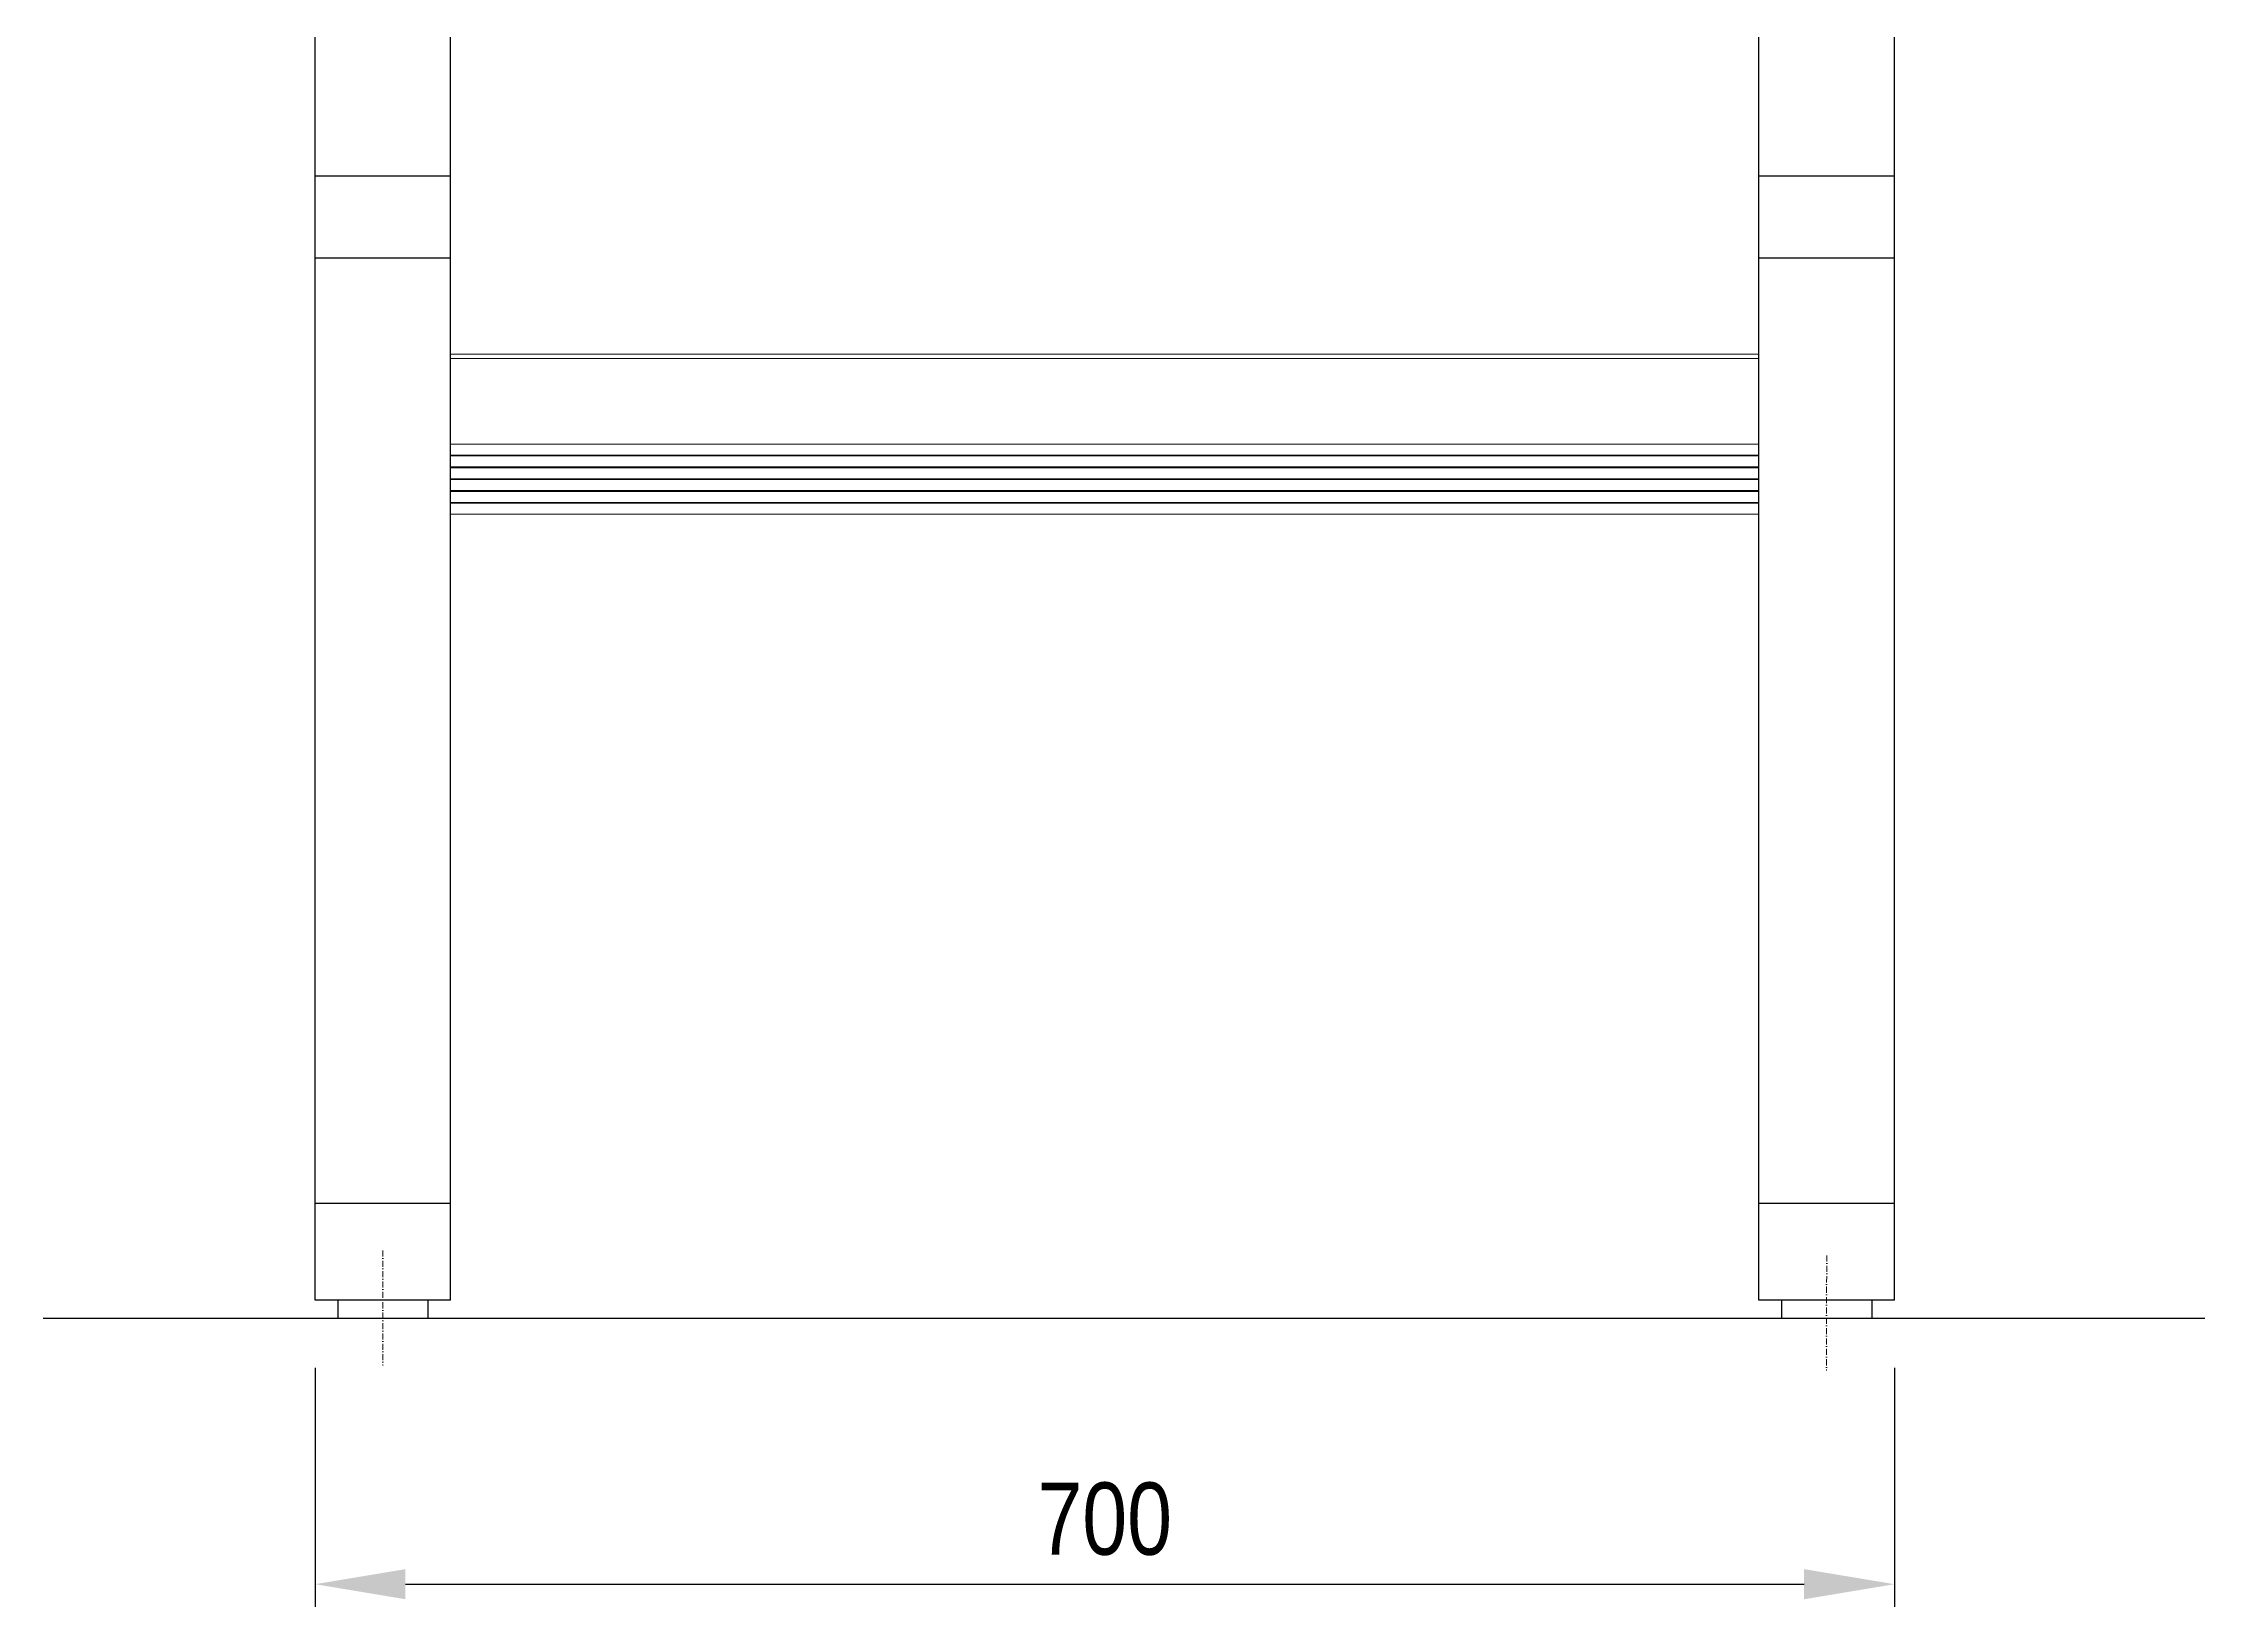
# Model space of a CAD drawing. Header units: millimetres. Extents: x 5064 to 11004, y 3085 to 7285.
# Drawn here: x 7288 to 8246, y 5883 to 6575 of the extents above; entities that cross this region are included whole.
import ezdxf

# ---------------------------------------------------------------- set-up
doc = ezdxf.new("R2010")
doc.units = ezdxf.units.MM
doc.header["$LTSCALE"] = 0.3
doc.linetypes.add('DashDot', pattern=[15, 9, -3, 0, -3])
doc.styles.add('SEACAD_Arial', font='arial.ttf', dxfattribs={"width": 0.8})
doc.dimstyles.new('ISO-25', dxfattribs={"dimtxt": 1.6, "dimasz": 2, "dimexe": 0.5, "dimexo": 1.5, "dimtad": 1, "dimdec": 0, "dimtxsty": 'SEACAD_Arial', "dimcen": 2, "dimadec": 0, "dimazin": 0, "dimtfac": 1, "dimtdec": 0, "dimtmove": 0, "dimatfit": 3, "dimfxl": 1, "dimarcsym": 0})

# ---------------------------------------------------------------- blocks, each defined once
blk = doc.blocks.new('*D134')
at = {"color": 0, "lineweight": -2, "transparency": 16777216}
for p, q in [((7408.72, 5988.45), (7408.72, 5882.53)), ((8108.72, 5988.45), (8108.72, 5882.53)), ((7448.72, 5892.53), (8068.72, 5892.53))]:
    blk.add_line(p, q, dxfattribs=at)
at = {"color": 0, "transparency": 16777216}
for points in [[(7448.72, 5899.2), (7448.72, 5885.86), (7408.72, 5892.53)], [(8068.72, 5899.2), (8068.72, 5885.86), (8108.72, 5892.53)]]:
    blk.add_solid(points, dxfattribs=at)
at = {"layer": 'Defpoints', "color": 0, "transparency": 16777216}
for p in [(7408.72, 6018.45), (8108.72, 6018.45), (8108.72, 5892.53)]:
    blk.add_point(p, dxfattribs=at)
at = {"color": 0, "transparency": 16777216, "insert": (7758.72, 5921.37), "char_height": 32, "attachment_point": 5, "style": 'SEACAD_Arial'}
blk.add_mtext('700', dxfattribs=at)

msp = doc.modelspace()

# ---------------------------------------------------------------- linework, layer by layer
at = {"color": 7, "linetype": 'Continuous', "lineweight": 25}
for p, q in [((7408.72, 6516.51), (7408.72, 6616.31)), ((7468.72, 6516.51), (7468.72, 6616.31)), ((8048.72, 6516.51), (8048.72, 6616.31)), ((8108.72, 6516.51), (8108.72, 6616.31)), ((7468.72, 6516.51), (7408.72, 6516.51)), ((7408.72, 6480.18), (7408.72, 6516.51)), ((7468.72, 6480.18), (7468.72, 6516.51)), ((8108.72, 6516.51), (8048.72, 6516.51)), ((8048.72, 6480.18), (8048.72, 6516.51)), ((8108.72, 6480.18), (8108.72, 6516.51)), ((7468.72, 6480.18), (7408.72, 6480.18)), ((7408.72, 6061.24), (7408.72, 6480.18)), ((7468.72, 6061.24), (7468.72, 6480.18)), ((8108.72, 6480.18), (8048.72, 6480.18)), ((8048.72, 6061.24), (8048.72, 6480.18)), ((8108.72, 6061.24), (8108.72, 6480.18)), ((7468.72, 6061.24), (7408.72, 6061.24)), ((7408.72, 6018.45), (7408.72, 6061.24)), ((7468.72, 6018.45), (7468.72, 6061.24)), ((8108.72, 6061.24), (8048.72, 6061.24)), ((8048.72, 6018.45), (8048.72, 6061.24)), ((8108.72, 6018.45), (8108.72, 6061.24)), ((7468.72, 6018.45), (7408.72, 6018.45)), ((7418.72, 6018.45), (7418.72, 6010.45)), ((7458.72, 6018.45), (7458.72, 6010.45)), ((8108.72, 6018.45), (8048.72, 6018.45)), ((8058.72, 6018.45), (8058.72, 6010.45)), ((8098.72, 6018.45), (8098.72, 6010.45))]:
    msp.add_line(p, q, dxfattribs=at)
at = {"color": 7, "linetype": 'Continuous', "lineweight": 15}
for p, q in [((8048.72, 6437.62), (7468.72, 6437.62)), ((8048.72, 6435.76), (7468.72, 6435.76)), ((8048.72, 6397.86), (7468.72, 6397.86)), ((7468.72, 6392.96), (8048.72, 6392.96)), ((8048.72, 6392.61), (7468.72, 6392.61)), ((7468.72, 6387.72), (8048.72, 6387.72)), ((8048.72, 6387.37), (7468.72, 6387.37)), ((7468.72, 6382.48), (8048.72, 6382.48)), ((8048.72, 6382.13), (7468.72, 6382.13)), ((7468.72, 6377.23), (8048.72, 6377.23)), ((8048.72, 6376.88), (7468.72, 6376.88)), ((7468.72, 6371.99), (8048.72, 6371.99)), ((8048.72, 6371.64), (7468.72, 6371.64)), ((7468.72, 6366.74), (8048.72, 6366.74))]:
    msp.add_line(p, q, dxfattribs=at)
at = {"linetype": 'DashDot', "lineweight": 9}
for p, q in [((7438.72, 6040.49), (7438.71, 5989.49)), ((8078.72, 6038.21), (8078.71, 5987.21))]:
    msp.add_line(p, q, dxfattribs=at)
at = {"color": 7, "linetype": 'Continuous'}
msp.add_line((7288.21, 6010.45), (8246.31, 6010.45), dxfattribs=at)
for p, q in [((7418.72, 6010.45), (7458.72, 6010.45)), ((8058.72, 6010.45), (8098.72, 6010.45))]:
    msp.add_line(p, q)

# ---------------------------------------------------------------- dimensions: what is measured, and where the dimension line sits
dim = msp.add_linear_dim(base=(8108.72, 5892.53), p1=(7408.72, 6018.45), p2=(8108.72, 6018.45), dimstyle='ISO-25')
dim.commit()
dim.dimension.update_dxf_attribs({"geometry": '*D134', "text_midpoint": (7758.72, 5921.37)})

doc.saveas('drawing.dxf')
